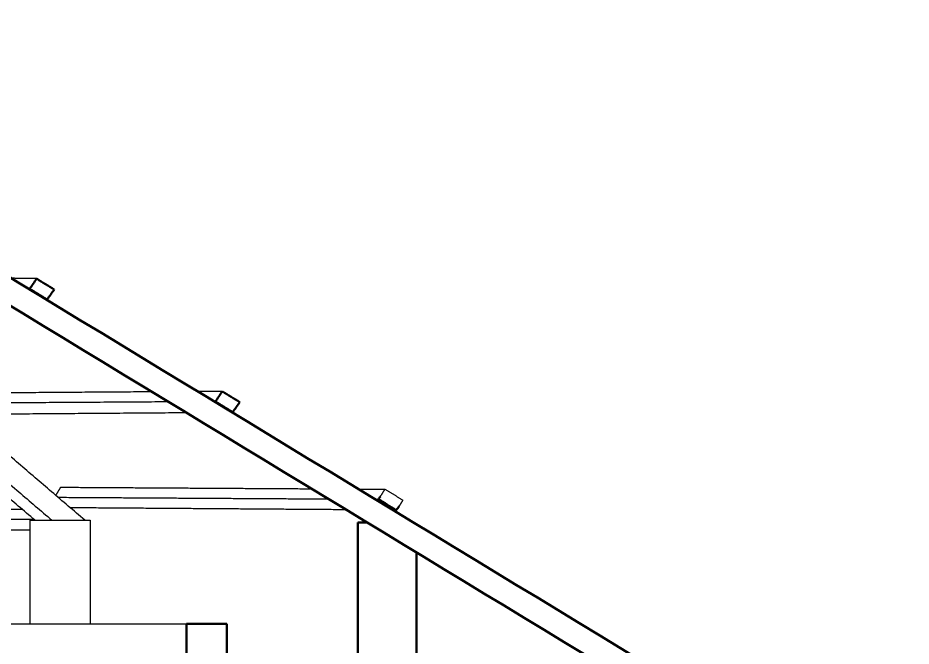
# Model space of a CAD drawing. Header units: millimetres. Extents: x 507.9 to 541, y 40.2 to 69.3.
# Drawn here: x 517.719 to 519.943, y 56.334 to 57.9 of the extents above; entities that cross this region are included whole.
import ezdxf

# ---------------------------------------------------------------- set-up
doc = ezdxf.new("R2010")
doc.units = ezdxf.units.MM
doc.layers.add('Make2D$Visible$ClippingPlaneIntersections', color=7, linetype='Continuous', lineweight=50, true_color=0x000000)
doc.layers.add('Make2D$Visible$Curves', color=7, linetype='Continuous', true_color=0x000000)

msp = doc.modelspace()

# ---------------------------------------------------------------- linework, layer by layer
at = {"layer": 'Make2D$Visible$ClippingPlaneIntersections', "color": 18, "true_color": 0x000000}
for points, degree in [([(519.94259, 55.88926), (518.83975, 56.55937), (517.73691, 57.22948), (516.63407, 57.89959)], 3), ([(516.63407, 57.82938), (517.6984, 57.18267), (518.76272, 56.53597), (519.82704, 55.88926)], 3), ([(517.74803, 57.22406), (517.75389, 57.23259), (517.75974, 57.24111), (517.76559, 57.24963)], 3), ([(517.76559, 57.24963), (517.78017, 57.24069), (517.79474, 57.23176), (517.80931, 57.22282)], 3), ([(517.74803, 57.22406), (517.76255, 57.2153), (517.77707, 57.20654), (517.79159, 57.19778)], 3), ([(517.80931, 57.22282), (517.8034, 57.21447), (517.7975, 57.20613), (517.79159, 57.19778)], 3), ([(518.21023, 56.9432), (518.2161, 56.95172), (518.22198, 56.96025), (518.22785, 56.96877)], 3), ([(518.22785, 56.96877), (518.24236, 56.95983), (518.25688, 56.95089), (518.2714, 56.94196)], 3), ([(518.21023, 56.9432), (518.22469, 56.93444), (518.23916, 56.92568), (518.25362, 56.91692)], 3), ([(518.2714, 56.94196), (518.26547, 56.93361), (518.25954, 56.92527), (518.25362, 56.91692)], 3), ([(518.62131, 56.70664), (518.61972, 56.70442), (518.61813, 56.7022), (518.61654, 56.69998)], 3), ([(518.66078, 56.67284), (518.64603, 56.68189), (518.63129, 56.69093), (518.61654, 56.69998)], 3), ([(518.66078, 56.67284), (518.66316, 56.67616), (518.66554, 56.67948), (518.66792, 56.6828)], 3), ([(518.56518, 56.6422), (518.57653, 56.6422), (518.58788, 56.6422)], 2), ([(518.56697, 53.55554), (518.56518, 55.34887), (518.56518, 56.6422)], 2), ([(518.23878, 56.38926), (518.18878, 56.38926), (518.13878, 56.38926)], 2), ([(518.13878, 56.28926), (518.13878, 56.33926), (518.13878, 56.38926)], 2), ([(518.23878, 56.38926), (518.23878, 56.33926), (518.23878, 56.28926)], 2)]:
    msp.add_open_spline(points, degree=degree, dxfattribs=at)
msp.add_open_spline([(518.71109, 56.56734), (518.71109, 55.73961), (518.71109, 54.88693), (518.71109, 54.00929), (518.71109, 54.00724), (518.71109, 54.00518), (518.71109, 54.00313), (518.71109, 53.85393), (518.71109, 53.70474), (518.71109, 53.55554)], degree=3, knots=[-4, -4, -4, -4, 0, 0, 0, 0.0093579, 0.0093579, 0.0093579, 0.6893016, 0.6893016, 0.6893016, 0.6893016], dxfattribs=at)
at = {"layer": 'Make2D$Visible$Curves', "color": 18, "lineweight": -3, "true_color": 0x000000}
for points in [[(517.76091, 56.6478), (517.10203, 57.21231), (516.44315, 57.77681)], [(516.48545, 57.77681), (517.14433, 57.21231), (517.80321, 56.6478)], [(517.88515, 56.6478), (517.22627, 57.21231), (516.5674, 57.77681)], [(517.76559, 57.24963), (517.73405, 57.25011), (517.7025, 57.25059)], [(517.74803, 57.22406), (517.7469, 57.22408), (517.74577, 57.2241)], [(517.78912, 57.19782), (517.79035, 57.1978), (517.79159, 57.19778)], [(518.05246, 56.96754), (517.80914, 56.96583), (517.56581, 56.96412)], [(518.22785, 56.96877), (518.19726, 56.96856), (518.16668, 56.96834)], [(518.09371, 56.94248), (517.82206, 56.94079), (517.55041, 56.93911)], [(518.21023, 56.9432), (518.20916, 56.94319), (518.20808, 56.94319)], [(517.58298, 56.91197), (517.86008, 56.91402), (518.13717, 56.91606)], [(518.25177, 56.91691), (518.25269, 56.91692), (518.25362, 56.91692)], [(517.81319, 56.70978), (517.81936, 56.71984), (517.82553, 56.7299)], [(517.82553, 56.7299), (518.13783, 56.728), (518.45012, 56.7261)], [(518.56652, 56.72539), (518.59954, 56.72519), (518.63256, 56.72499)], [(518.62131, 56.70664), (518.62693, 56.71582), (518.63256, 56.72499)], [(518.63256, 56.72499), (518.65485, 56.71142), (518.67715, 56.69785)], [(517.81894, 56.70484), (518.15524, 56.70279), (518.49154, 56.70074)], [(518.60838, 56.70003), (518.61246, 56.7), (518.61654, 56.69998)], [(518.67715, 56.69785), (518.67253, 56.69032), (518.66792, 56.6828)], [(515.87725, 56.67978), (516.80339, 56.67745), (517.72954, 56.67513)], [(518.53601, 56.67372), (518.1927, 56.67615), (517.84938, 56.67857)], [(518.66078, 56.67284), (518.65685, 56.67287), (518.65292, 56.6729)], [(515.87743, 56.65475), (516.81794, 56.65239), (517.75844, 56.65003)], [(517.74905, 56.38938), (517.74905, 56.51859), (517.74905, 56.6478)], [(517.89905, 56.6478), (517.89905, 56.51853), (517.89905, 56.38926)], [(517.74952, 56.62302), (516.8386, 56.62567), (515.92768, 56.62832)]]:
    msp.add_open_spline(points, degree=2, dxfattribs=at)
msp.add_rational_spline([(517.74905, 56.6478), (517.74905, 56.6478), (517.77086, 56.6478), (517.82373, 56.6478), (517.87692, 56.6478), (517.89905, 56.6478), (517.89905, 56.6478)], [0.853555280099, 0.854079424516, 1, 0.707106781187, 1, 0.853027356671, 0.853555280099], degree=2, knots=[0.05911645, 0.05911645, 0.05911645, 0.11780972, 0.11780972, 0.23561945, 0.23561945, 0.2947359, 0.2947359, 0.2947359], dxfattribs=at)
msp.add_rational_spline([(517.52646, 56.38926), (518.13486, 56.38926), (518.13878, 56.38926)], [1, 0.861113169482, 0.853943636957], degree=2, dxfattribs=at)

doc.saveas('drawing.dxf')
